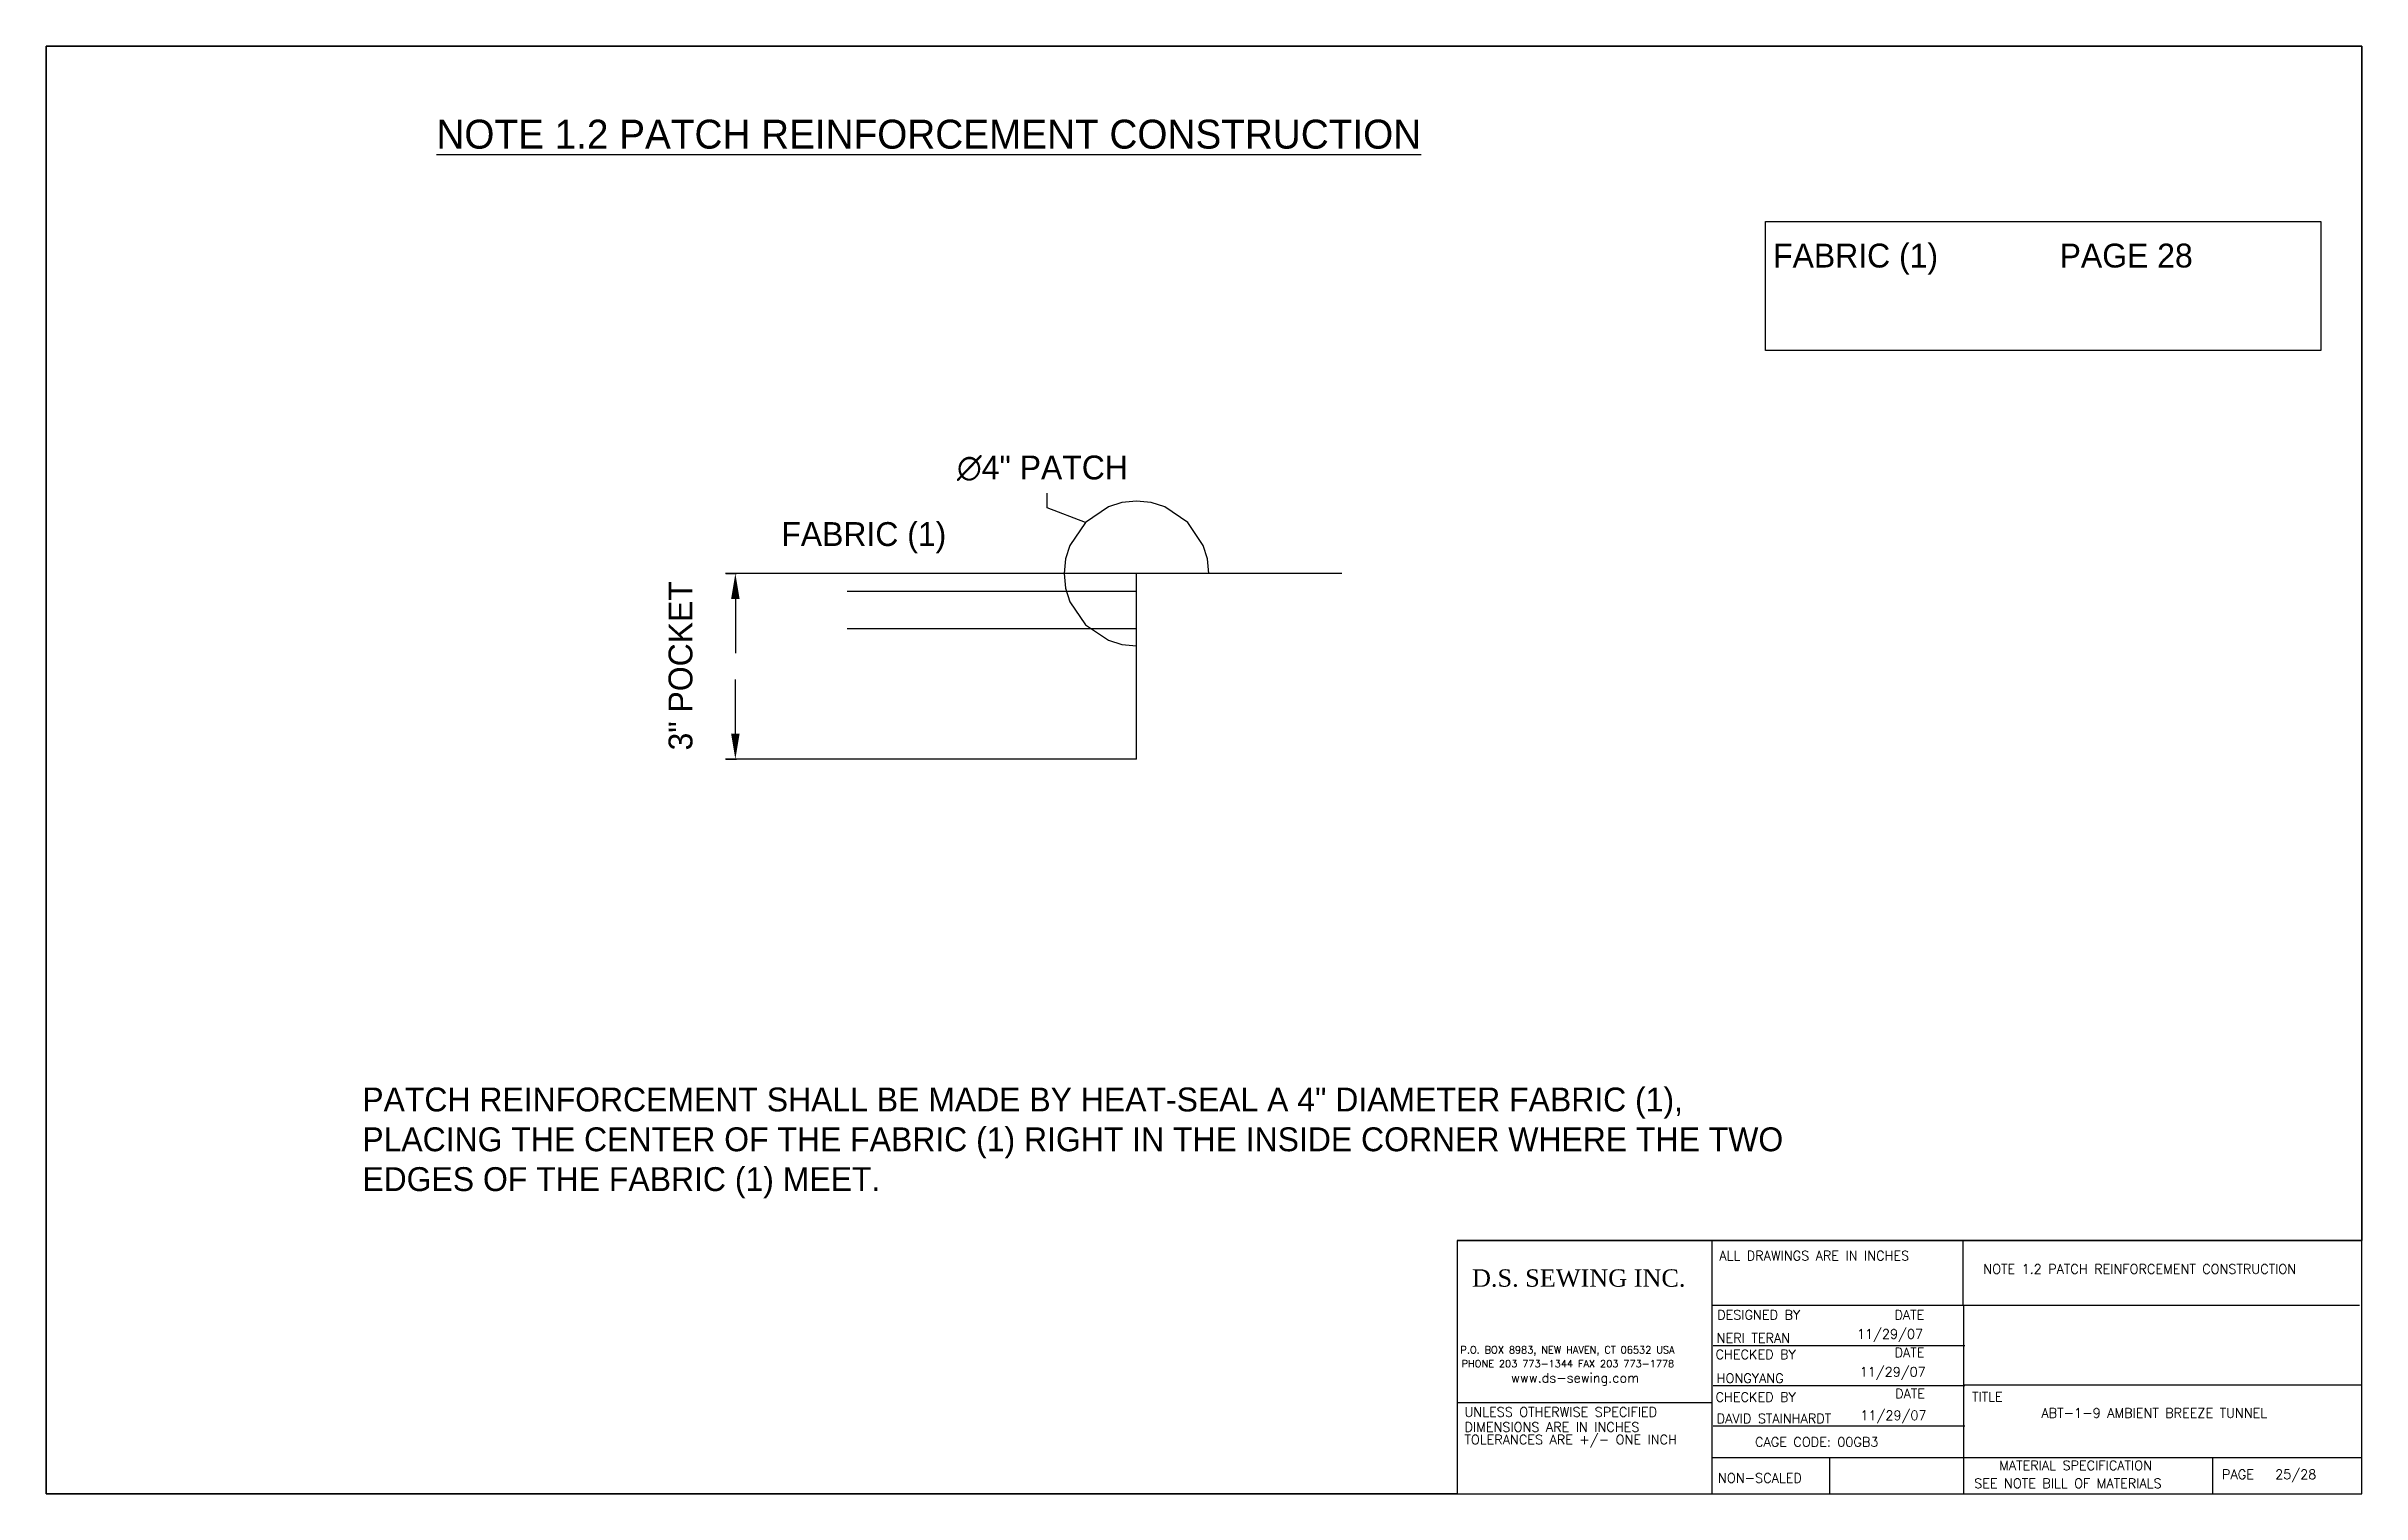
# Paper-space layout 'P25' of a CAD drawing. Header units: inches. Extents: x -62 to 16, y -1703 to 10.
# Drawn here: x 0 to 16, y 0 to 10 of the extents above.
# The model-space entities are those that its viewports show. They can reach past a viewport. Long polylines and large blocks are cut down to what shows.
import ezdxf

# ---------------------------------------------------------------- set-up
doc = ezdxf.new("R2010")
doc.units = ezdxf.units.IN
doc.header["$MEASUREMENT"] = 0
doc.linetypes.add('HIDDEN', pattern=[0.375, 0.25, -0.125])
for name, color, linetype in [('DIMENSION', 7, 'Continuous'), ('FINISH', 1, 'Continuous'), ('STECH', 7, 'HIDDEN'), ('TEXT', 7, 'Continuous'), ('Title Block', 7, 'Continuous'), ('Viewport', 7, 'Continuous')]:
    doc.layers.add(name, color=color, linetype=linetype)
doc.styles.add('Roman', font='romans')
doc.styles.add('style1', font='txt.shx')

msp = doc.modelspace()

# ---------------------------------------------------------------- linework, layer by layer
at = {"layer": 'DIMENSION'}
for p, q in [((18443.02911, -1309.95605), (18443.02911, -1307.95605)), ((18448.28491, -1311.97106), (18443.02911, -1309.95605))]:
    msp.add_line(p, q, dxfattribs=at)
at = {"layer": 'FINISH'}
for p, q in [((18455.35598, -1319.04213), (18398.54054, -1319.04213)), ((18455.35598, -1344.68755), (18455.35598, -1319.04213)), ((18483.70989, -1319.04213), (18455.35598, -1319.04213)), ((18455.35598, -1344.68755), (18398.54054, -1344.68755))]:
    msp.add_line(p, q, dxfattribs=at)
msp.add_arc((18455.35598, -1319.04213), 10, 0, 270, dxfattribs=at)
at = {"layer": 'STECH', "ltscale": 0.015}
for p, q in [((18455.35598, -1321.54213), (18398.54054, -1321.54213)), ((18455.35598, -1326.68324), (18398.54054, -1326.68324))]:
    msp.add_line(p, q, dxfattribs=at)
at = {"layer": 'TEXT'}
for p, q in [((18398.60304, -1319.04213), (18400.09362, -1319.04213)), ((18399.91362, -1322.54213), (18399.91362, -1330.02484)), ((18399.91362, -1341.18755), (18399.91362, -1333.70484)), ((18398.60304, -1344.68755), (18400.09362, -1344.68755))]:
    msp.add_line(p, q, dxfattribs=at)
for points in [[(18399.33029, -1322.54213), (18400.49696, -1322.54213), (18399.91362, -1319.04213)], [(18399.33029, -1341.18755), (18400.49696, -1341.18755), (18399.91362, -1344.68755)]]:
    msp.add_solid(points, dxfattribs=at)

# ---------------------------------------------------------------- texts
at = {"layer": 'DIMENSION'}
msp.add_text('FABRIC (1)', height=3.3, dxfattribs=at).set_placement((18406.26267, -1315.23788))
at = {"layer": 'DIMENSION', "insert": (18442.35588, -1304.49415), "char_height": 3.3, "attachment_point": 5}
msp.add_mtext('∅4" PATCH', dxfattribs=at)
at = {"layer": 'DIMENSION', "insert": (18392.35367, -1331.79315), "char_height": 3.3, "attachment_point": 5, "rotation": 90}
msp.add_mtext('3" POCKET', dxfattribs=at)
at = {"layer": 'TEXT', "char_height": 3.3, "attachment_point": 1}
for s, insert, width in [('\\pt91.8192;{\\H1.333x;\\C0;  \\H0.9093x; \\LNOTE 1.2 PATCH REINFORCEMENT CONSTRUCTION\\l\\C256;}', (18353.83812, -1256.32823), 268.5928873), ('FABRIC (1)^I ^IPAGE 28', (18543.33544, -1273.45348), 210.3834797), ('\\pt91.8192;{\\H1x;\\C0;PATCH REINFORCEMENT SHALL BE MADE BY HEAT-SEAL A 4" DIAMETER FABRIC (1), PLACING THE CENTER OF THE FABRIC (1) RIGHT IN THE INSIDE CORNER WHERE THE TWO EDGES OF THE FABRIC (1) MEET.\\C256;}', (18348.35447, -1390.06821), 198.8767712)]:
    msp.add_mtext(s, dxfattribs=dict(at, insert=insert, width=width))

psp = doc.layouts.new('P25')

# ---------------------------------------------------------------- linework, layer by layer
at = {"layer": 'Title Block'}
for p, q in [((16, 10), (0, 10)), ((0, 10), (0, 0)), ((16, 0), (16, 10)), ((9.75, 1.75), (16, 1.75)), ((11.511, 1.302), (11.511, 1.75)), ((13.245, 1.302), (13.245, 1.75)), ((11.511, 1.302), (11.75, 1.302)), ((11.511, 0), (11.511, 1.302)), ((11.75, 1.302), (13.25, 1.302)), ((13.25, 1.302), (13.707, 1.302)), ((13.25, 0), (13.25, 1.302)), ((13.692, 1.302), (15.984, 1.302)), ((11.518, 1.024), (13.257, 1.024)), ((11.75, 1.024), (13.25, 1.024)), ((11.518, 0.747), (13.257, 0.747)), ((11.75, 0.747), (13.25, 0.747)), ((13.25, 0.752), (16, 0.752)), ((9.75, 0.63), (11.511, 0.63)), ((11.518, 0.469), (13.257, 0.469)), ((11.511, 0.25), (16, 0.25)), ((12.325, 0), (12.325, 0.25)), ((14.971, 0), (14.971, 0.25)), ((0, 0), (16, 0)), ((0, 0), (16, 0))]:
    psp.add_line(p, q, dxfattribs=at)
psp.add_lwpolyline([(11.88, 8.79), (15.718, 8.79), (15.718, 7.898), (11.88, 7.898)], close=True, dxfattribs=at)
at = {"layer": 'Viewport'}
psp.add_lwpolyline([(0, 10), (9.88, 10), (9.88, 10), (16, 10), (16, 1.75), (9.75, 1.75), (9.75, 0), (0, 0)], close=True, dxfattribs=at)

# ---------------------------------------------------------------- texts
at = {"layer": 'TEXT', "ltscale": 0.015, "insert": (9.852, 1.55), "char_height": 0.12, "width": 1.77851, "attachment_point": 1, "style": 'style1'}
psp.add_mtext('{\\fTimes New Roman|b0|i0|c0|p18;D.S. SEWING INC.}', dxfattribs=at)
at = {"layer": 'Title Block', "style": 'Roman'}
for s, height, p in [('ALL DRAWINGS ARE IN INCHES', 0.065, (11.561, 1.612)), ('  NOTE 1.2 PATCH REINFORCEMENT CONSTRUCTION', 0.065, (13.296, 1.52)), ('DESIGNED BY', 0.065, (11.546, 1.203)), ('11/29/07', 0.065, (12.512, 1.071)), ('DATE', 0.065, (12.771, 1.203)), ('P.O. BOX 8983, NEW HAVEN, CT 06532 USA', 0.0494, (9.772, 0.969)), ('CHECKED BY', 0.065, (11.535, 0.93)), ('NERI TERAN', 0.065, (11.543, 1.043)), ('DATE', 0.065, (12.772, 0.943)), ('PHONE 203 773-1344 FAX 203 773-1778', 0.0494, (9.78, 0.873)), ('www.ds-sewing.com', 0.065, (10.122, 0.768)), ('HONGYANG', 0.065, (11.543, 0.765)), ('11/29/07', 0.065, (12.531, 0.809)), ('CHECKED BY', 0.065, (11.535, 0.635)), ('DATE', 0.065, (12.776, 0.659)), ('TITLE', 0.065, (13.307, 0.637)), ('UNLESS OTHERWISE SPECIFIED', 0.065, (9.8, 0.532)), ('DIMENSIONS ARE IN INCHES', 0.065, (9.8, 0.428)), ('DAVID STAINHARDT', 0.065, (11.543, 0.487)), ('11/29/07', 0.065, (12.536, 0.509)), ('ABT-1-9 AMBIENT BREEZE TUNNEL', 0.065, (13.787, 0.525)), ('TOLERANCES ARE +/- ONE INCH', 0.065, (9.8, 0.341)), ('CAGE CODE: 00GB3', 0.065, (11.808, 0.325)), ('MATERIAL SPECIFICATION', 0.065, (13.495, 0.163)), ('PAGE', 0.065, (15.035, 0.101)), ('25/28', 0.065, (15.402, 0.101)), ('NON-SCALED', 0.065, (11.552, 0.076)), ('SEE NOTE BILL OF MATERIALS', 0.065, (13.322, 0.039))]:
    psp.add_text(s, height=height, dxfattribs=at).set_placement(p)

# ---------------------------------------------------------------- viewports
at = {"layer": 'Viewport'}
vp = psp.add_viewport(center=(8, 5), size=(16, 10), view_center_point=(18464.68255, -1346.18814), view_height=200.000029, dxfattribs=at)
vp.dxf.flags = 0x10000  # cut along an outline
vp.dxf.clipping_boundary_handle = psp.add_lwpolyline([(0, 10), (9.88, 10), (9.88, 10), (16, 10), (16, 1.75), (9.75, 1.75), (9.75, 0), (0, 0)], format="xyb", close=True, dxfattribs={"invisible": 1}).dxf.handle

doc.saveas('drawing.dxf')
